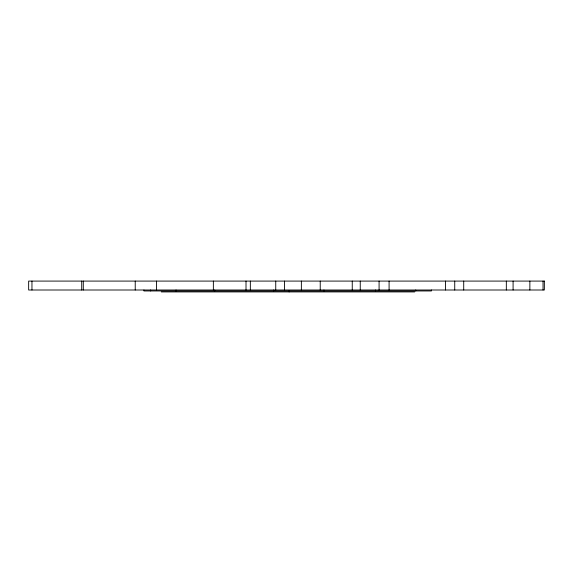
<?xml version="1.0" encoding="UTF-8"?>
<svg xmlns="http://www.w3.org/2000/svg" width="573" height="573" viewBox="0 0 573 573"><rect width="100%" height="100%" fill="white"/><g stroke="black" fill="none" stroke-linecap="round" stroke-linejoin="round"><path stroke-width="0.86" d="M161.285 291.915L414.659 291.915M543.039 281.085L543.039 290.002M529.867 281.085L529.867 290.002M513.086 281.085L513.086 290.002M506.331 281.085L506.331 290.002M463.715 281.085L463.715 290.002M454.733 281.085L454.733 290.002M445.565 281.085L445.565 290.002M431.419 290.002L431.419 290.962L143.945 290.962L143.945 290.002M415.74 290.002L415.74 290.962M389.088 281.085L389.088 290.002M379.082 281.085L379.082 290.002M375.551 290.002L375.551 290.962M360.245 281.085L360.245 290.002M352.252 281.085L352.252 290.002M323.946 290.002L323.946 290.962M320.228 281.085L320.228 290.002M301.369 281.085L301.369 290.002M289.129 290.962L289.129 291.915M284.444 281.085L284.444 290.002M275.742 281.085L275.742 290.002M273.708 290.002L273.708 290.962M250.344 281.085L250.344 290.002M246.01 281.085L246.01 290.002M214.732 290.002L214.732 290.962M213.364 281.085L213.364 290.002M176.047 290.002L176.047 290.962M156.572 281.085L156.572 290.002M150.606 290.002L150.606 290.962M135.228 281.085L135.228 290.002M83.293 281.085L83.293 290.002M81.71 281.085L81.71 290.002M31.959 281.085L31.959 290.002M544.35 281.085L28.65 281.085L28.65 290.002L544.35 290.002L544.35 281.085"/></g></svg>
